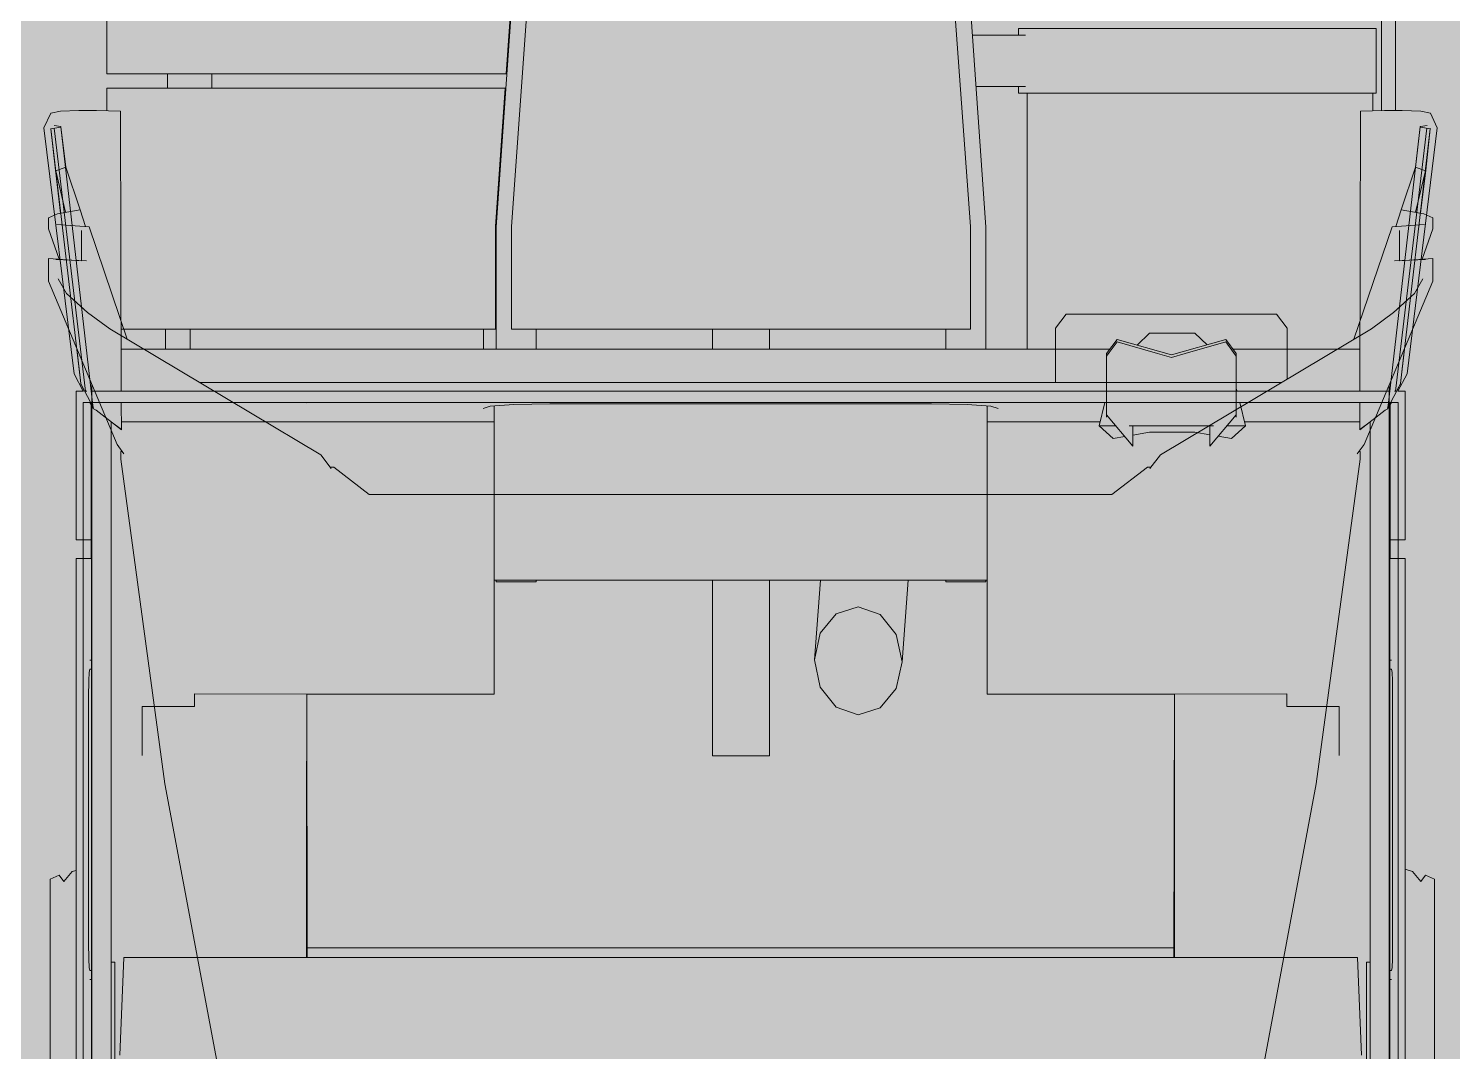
# Model space of a CAD drawing. Header units: millimetres. Extents: x 141848 to 1648660, y -821378 to -151356.
# Drawn here: x 156201 to 157566, y -258196 to -257215 of the extents above; entities that cross this region are included whole.
import ezdxf

# ---------------------------------------------------------------- set-up
doc = ezdxf.new("R2010")
doc.units = ezdxf.units.MM
doc.header["$MEASUREMENT"] = 0
doc.layers.add('Cars', color=7, linetype='Continuous')
doc.layers.add('Sols_ Dalles', color=7, linetype='Continuous')

# ---------------------------------------------------------------- blocks, each defined once
blk = doc.blocks.new('Dalle_11_1', base_point=(155145.6, -242190))
at = {"layer": 'Sols_ Dalles', "linetype": 'Continuous', "lineweight": 0, "true_color": 0x3b3937}
blk.add_hatch(color=250, dxfattribs=at).paths.add_polyline_path([(155145.6, -242190), (155145.6, -243090), (155145.6, -247965), (155145.6, -248865), (155145.6, -253965), (155145.6, -254865), (155145.6, -259740), (155145.6, -260640), (158435.6, -260640), (158435.6, -259740), (158435.6, -254865), (158435.6, -253965), (158435.6, -248865), (158435.6, -247965), (158435.6, -243090), (158435.6, -242190)])
blk = doc.blocks.new('tir daf01_2')
at = {"layer": 'Cars', "color": 7, "linetype": 'Continuous', "lineweight": 13}
for p, q in [((886.6, 1443.8), (913.3, 1443.8)), ((913.3, 1443.8), (941.3, 1443.8)), ((941.3, 1443.8), (969.3, 1443.8)), ((969.3, 1443.8), (996.1, 1443.8)), ((996.1, 1443.8), (1020.5, 1443.8)), ((1020.5, 1443.8), (1041.4, 1443.8)), ((1041.4, 1443.8), (1057.9, 1443.8)), ((1057.9, 1443.8), (1069.4, 1443.8)), ((1069.4, 1443.8), (1075.2, 1443.8)), ((1079.3, 1435.1), (1073.1, 1430.6)), ((1075.2, 1443.8), (1079.3, 1435.1)), ((1492.5, 1376.4), (1649.1, 1442.2)), ((1543.6, 1406.6), (1795.9, 1436.5)), ((1796.4, 1446.5), (1560.1, 1417.5)), ((1649.1, 1442.2), (1671, 1442.2)), ((1670, 1435.1), (1668.5, 1405.5)), ((1671, 1442.2), (1668.7, 1410.7)), ((1699.5, 1442.2), (1670.2, 1431.9)), ((1699.5, 1442.2), (1709.8, 1442.2)), ((1701.4, 1403.2), (1703.5, 1434.1)), ((1709.8, 1442.2), (1713.8, 1433.5)), ((1714.3, 1430.5), (1755.5, 1435.4)), ((1754.9, 1435.1), (1715.2, 1425.7)), ((1754.9, 1435.1), (1758.4, 1425.5)), ((1755.5, 1435.4), (1795.3, 1439.8)), ((1795.3, 1439.8), (1795.6, 1439.9)), ((1796.4, 1446.5), (1810.4, 1440.1)), ((1797.6, 1430.3), (1798.4, 1436.8)), ((1810.4, 1440.1), (1812.3, 1430.6)), ((1073.1, 1430.6), (1082.6, 1422.7)), ((1082.6, 1422.7), (1084.9, 1415.6)), ((1619, 1404.6), (1637.4, 1424.8)), ((1637.4, 1424.8), (1651.3, 1432.8)), ((1713.8, 1433.5), (1717.6, 1411.9)), ((1758.4, 1425.5), (1717.6, 1411.9)), ((1797.1, 1430.2), (1758.4, 1425.5)), ((1797.1, 1430.2), (1797.6, 1430.3)), ((1812.3, 1430.6), (1812.8, 1413)), ((882.2, 1415.6), (1383.1, 1415.6)), ((882.2, 1408.9), (1383.1, 1408.9)), ((1383.1, 1415.6), (1383.1, 1409)), ((1383.1, 1409), (1383.1, 1401)), ((1401.1, 1409), (1383.1, 1409)), ((1383.1, 1408.9), (1383.1, 1406.5)), ((1401.1, 1409), (1401.1, 1415.6)), ((1401.1, 1415.6), (1543.6, 1415.6)), ((1401.1, 1408.9), (1401.1, 1409)), ((1401.1, 1406.5), (1401.1, 1408.9)), ((1532.7, 1409), (1532.7, 1408.9)), ((1532.7, 1408.9), (1532.7, 1406.5)), ((1560.1, 1417.5), (1543.6, 1408.8)), ((1543.6, 1408.7), (1543.6, 1415.6)), ((1543.6, 1407.5), (1547.8, 1409.7)), ((1543.6, 1405.4), (1543.6, 1407.6)), ((1549.2, 1410.9), (1551, 1411.1)), ((1551, 1411.1), (1584.6, 1415.1)), ((1668.7, 1410.3), (1697.9, 1410.3)), ((1717.6, 1411.9), (1701.7, 1406.7)), ((1812.8, 1413), (1813, 1395.9)), ((882.2, 1400.4), (1549.6, 1400.4)), ((979, 1400.4), (979, 1402.5)), ((990.7, 1403.2), (987.6, 1402.5)), ((987.6, 1400.4), (987.6, 1402.5)), ((998.5, 1403.5), (990.7, 1403.2)), ((1014.3, 1403.6), (998.5, 1403.5)), ((1250.2, 1403.6), (1014.3, 1403.6)), ((1266, 1403.5), (1250.2, 1403.6)), ((1273.8, 1403.2), (1266, 1403.5)), ((1276.9, 1402.5), (1273.8, 1403.2)), ((1276.9, 1402.5), (1276.9, 1400.4)), ((1285.4, 1402.5), (1285.4, 1400.4)), ((1383.1, 1406.5), (1383.1, 1400.4)), ((1401.1, 1401.2), (1383.1, 1401.2)), ((1383.1, 1401), (1401.1, 1401)), ((1401.1, 1400.4), (1401.1, 1406.5)), ((1530.5, 1401.2), (1401.1, 1401.2)), ((1401.1, 1401), (1401.1, 1401.2)), ((1401.1, 1400.9), (1401.1, 1401)), ((1506.6, 1372.3), (1525.3, 1396.4)), ((1525.3, 1396.4), (1526.5, 1399)), ((1528.7, 1400.1), (1526.5, 1399)), ((1527.3, 1399.2), (1532.7, 1402.5)), ((1532.7, 1402.5), (1527.3, 1399.2)), ((1527.3, 1399.2), (1527.3, 1398.9)), ((1532.5, 1257.2), (1532.7, 1395.4)), ((1532.7, 1406.5), (1532.7, 1400.4)), ((1532.7, 1400.3), (1532.7, 1401.8)), ((1532.7, 1395.4), (1532.7, 1399.8)), ((1532.7, 1390.2), (1532.7, 1399.8)), ((1543.6, 1194.3), (1543.6, 1401)), ((1593.5, 1366.6), (1701.4, 1403.2)), ((1603.5, 1383.4), (1619, 1404.6)), ((1813, 1395.9), (1812.4, 1372.9)), ((1812.8, 1406.3), (2239.4, 1406.3)), ((1812.9, 1392.9), (2239.4, 1392.9)), ((882.3, 1382.1), (1010.8, 1382.1)), ((995.7, 1378.6), (995.7, 1382.1)), ((1010.8, 1382.1), (1068.2, 1382.1)), ((1068.2, 1382.1), (1133.3, 1382.1)), ((1133.3, 1382.1), (1183.4, 1382.1)), ((1183.4, 1382.1), (1514.1, 1382.1)), ((1482.6, 1181), (1603.5, 1383.4)), ((1506.7, 1372.3), (1514.1, 1382.1)), ((1514.1, 1382.1), (1514.1, 1381.9)), ((1829.4, 1384.6), (1812.7, 1384.6)), ((1829.4, 1381.3), (1829.4, 1388)), ((1891.6, 1388), (1829.4, 1388)), ((1829.4, 1367.1), (1829.4, 1381.3)), ((1891.6, 1388), (1891.6, 1381.3)), ((1891.6, 1381.3), (1891.6, 1367.1)), ((990.3, 1378.6), (888.8, 1378.6)), ((995.7, 1378.6), (990.3, 1378.6)), ((1000.1, 1356.1), (1000.1, 1369.9)), ((1166.8, 1330.5), (1478.5, 1372.7)), ((1478.5, 1372.7), (1485.6, 1372.7)), ((1483.5, 1369.8), (1492.5, 1376.4)), ((1485.6, 1372.7), (1485.6, 1371.3)), ((1506.6, 1372.3), (1506.7, 1372.3)), ((1532.7, 1372.3), (1506.6, 1372.3)), ((1514.1, 1372.3), (1514.1, 1261.7)), ((1812.4, 1372.9), (1543.6, 1372.3)), ((1583.9, 1372.4), (1583.9, 1250.6)), ((1829.4, 1330.9), (1829.4, 1367.1)), ((1891.6, 1367.1), (1891.6, 1330.9)), ((1000.1, 913.6), (1000.1, 1356.1)), ((1241.1, 1352.4), (1193.9, 1352.4)), ((1241.1, 1352.4), (1241.1, 1302.1)), ((836.1, 1268.6), (1166.8, 1330.5)), ((1829.4, 1102.3), (1829.4, 1330.9)), ((1891.6, 1330.9), (1891.6, 1102.3)), ((1253.1, 1302.1), (1241.1, 1302.1)), ((1253.1, 1302.1), (1252.9, 1194.5)), ((1555.3, 1302.7), (1594.9, 1302.7)), ((1594.9, 1302.7), (1599.5, 1302.7)), ((1599.5, 1302.7), (1604.1, 1302.7)), ((1617.6, 1292.5), (1604.1, 1302.7)), ((1551.8, 1296.8), (1551.8, 778.5)), ((1617.6, 1292.5), (1617.6, 1191.5)), ((1510.4, 1262.5), (1498.3, 1249.1)), ((1510.4, 1244.9), (1510.4, 1262.5)), ((1510.4, 1262.5), (1532.6, 1257.1)), ((1521, 1253.8), (1490.8, 1228.3)), ((1498.3, 1249.1), (1500.4, 1236.4)), ((1518.7, 1253.8), (1521, 1253.8)), ((1533.6, 1253.8), (1532.9, 1253.8)), ((1543.6, 1254.5), (1546.2, 1253.8)), ((1579.6, 1253.8), (1577.2, 1253.8)), ((1593.1, 1243.7), (1578.4, 1191.5)), ((1579.6, 1253.8), (1593.1, 1243.7)), ((1510.4, 1151.2), (1510.4, 1231.8)), ((1490.8, 1228.3), (1510.4, 1228.3)), ((1501.8, 1228.3), (1504.2, 1214.1)), ((1599.3, 1214.1), (1588, 1225.7)), ((1504.2, 1214.1), (1504.2, 1170.7)), ((1532.7, 1210.4), (1532.7, 1194.3)), ((1599.3, 1170.7), (1599.3, 1214.1)), ((1010.8, 1194.6), (1000.1, 1194.6)), ((1193.3, 1194.5), (1000.1, 1194.5)), ((1252.9, 1194.4), (1000.1, 1194)), ((1009.4, 1194), (1009.4, 362.9)), ((1068.2, 1194.6), (1010.8, 1194.6)), ((1183.4, 1194.6), (1068.2, 1194.6)), ((1193.9, 1194.5), (1183.4, 1194.6)), ((1227.2, 1194.5), (1193.9, 1194.5)), ((1252.9, 1194.5), (1227.2, 1194.5)), ((1227.2, 1194.5), (1227.2, 1194.5)), ((1252.9, 1194.5), (1252.8, 1014.8)), ((1532.7, 1194.3), (1532.7, 1178.1)), ((1543.6, 1045.6), (1543.6, 1194.3)), ((1578.4, 1191.5), (1593.1, 1139.4)), ((1617.6, 1191.5), (1617.6, 1090.5)), ((1469.4, 1171), (1482.6, 1181)), ((1470.7, 1168.6), (1444.3, 1134.6)), ((1470.7, 1168.6), (1470.7, 1172)), ((1504.2, 1170.7), (1501.5, 1154.7)), ((1587.7, 1158.6), (1599.3, 1170.7)), ((1490.8, 1154.7), (1521, 1129.2)), ((1510.4, 1154.7), (1490.8, 1154.7)), ((1444.3, 1134.6), (1444.5, 778.5)), ((1500.2, 1146.8), (1498.3, 1135.6)), ((1498.3, 1135.6), (1510.4, 1122.2)), ((1510.4, 1122.2), (1510.4, 1138.2)), ((1593.1, 1139.4), (1579.6, 1129.2)), ((1532.6, 1127.6), (1510.4, 1122.2)), ((1514.1, 1123.1), (1514.1, 1025.4)), ((1521, 1129.2), (1518.7, 1129.2)), ((1532.9, 1129.2), (1533.6, 1129.2)), ((1577.2, 1129.2), (1579.6, 1129.2)), ((1583.9, 1132.5), (1583.9, 981.7)), ((1829.4, 1066), (1829.4, 1102.3)), ((1891.6, 1102.3), (1891.6, 1066)), ((1551.8, 1080.4), (1594.9, 1080.4)), ((1594.9, 1080.4), (1599.5, 1080.4)), ((1599.5, 1080.4), (1604.1, 1080.4)), ((1604.1, 1080.4), (1617.6, 1090.5)), ((1829.4, 1051.8), (1829.4, 1066)), ((1891.6, 1066), (1891.6, 1051.8)), ((1532.7, 1045.6), (1532.7, 1053.6)), ((1829.4, 1053.4), (1583.9, 1053.4)), ((1829.4, 1045.1), (1829.4, 1051.8)), ((1835.9, 1004.1), (1835.9, 1051.6)), ((1885.3, 1051.6), (1885.3, 1000.6)), ((1891.6, 1051.8), (1891.6, 1045.1)), ((1532.7, 1050.2), (1532.7, 1045.6)), ((1532.7, 1045.6), (1532.7, 1048.2)), ((1532.7, 1037.8), (1532.7, 1045.6)), ((1532.7, 1045.6), (1532.7, 1041.2)), ((1532.7, 1043.1), (1532.7, 1045.6)), ((1543.6, 778.5), (1543.6, 1045.6)), ((1835.9, 1045.1), (1829.4, 1045.1)), ((1891.6, 1045.1), (1885.3, 1045.1)), ((1514.1, 1025.4), (1514.1, 1014.8)), ((1529.3, 1018.5), (1527, 1025.4)), ((1252.8, 1014.8), (1362.2, 1014.8)), ((1360.7, 975.3), (1360.7, 1013.7)), ((1360.7, 1013.7), (1362.2, 1013.7)), ((1362.2, 1014.8), (1362.2, 1008.8)), ((1362.2, 1014.8), (1529.6, 1014.8)), ((1362.2, 1008.8), (1362.2, 1014.8)), ((1362.2, 1008.8), (1362.2, 1014.8)), ((1530.8, 995.8), (1529.3, 1018.5)), ((1583.9, 1013.7), (1700.8, 1013.7)), ((1700.8, 1013.7), (2202.8, 978.2)), ((1362.2, 1008.8), (1362.2, 990.6)), ((1603, 778.8), (1603, 998.8)), ((1603, 998.8), (1701.6, 998.8)), ((1701.6, 998.8), (2032.1, 975)), ((1362.2, 990.6), (1362.2, 960.4)), ((1531.3, 961.4), (1530.8, 995.8)), ((1362.2, 975.3), (1360.7, 975.3)), ((1583.9, 981.7), (1583.9, 778.8)), ((1603, 975.3), (1583.9, 975.3)), ((1362.2, 960.4), (1362.2, 778.5)), ((1531.3, 778.5), (1531.3, 961.4)), ((1284, 933.3), (1258.2, 927.7)), ((1362.2, 939.2), (1284, 933.3)), ((1310, 927.7), (1284, 933.3)), ((1258.2, 927.7), (1239.6, 912.3)), ((1329.3, 912.3), (1310, 927.7)), ((1239.6, 912.3), (1233, 891.2)), ((1336.6, 891.2), (1329.3, 912.3)), ((1233, 891.2), (1240.4, 870.2)), ((1330.1, 870.2), (1336.6, 891.2)), ((1240.4, 870.2), (1259.7, 854.8)), ((1311.5, 854.8), (1330.1, 870.2)), ((1285.7, 849.2), (1259.7, 854.8)), ((1362.2, 855), (1285.7, 849.2)), ((1285.7, 849.2), (1311.5, 854.8)), ((1193.7, 797.1), (1193.7, 806.1)), ((1193.7, 806.1), (1362.2, 806.1)), ((1532.7, 778.5), (1532.7, 814)), ((1583.9, 806.1), (1603, 806.1)), ((1193.7, 778.8), (1193.7, 797.1)), ((1193.7, 760.5), (1193.7, 778.8)), ((1362.2, 778.5), (1362.2, 596.5)), ((1444.5, 778.5), (1444.3, 422.3)), ((1531.3, 595.5), (1531.3, 778.5)), ((1532.7, 742.9), (1532.7, 778.5)), ((1543.6, 511.3), (1543.6, 778.5)), ((1551.8, 778.5), (1551.8, 260.1)), ((1583.9, 778.8), (1583.9, 576)), ((1603, 558.8), (1603, 778.8)), ((1193.7, 751.6), (1193.7, 760.5)), ((1362.2, 751.6), (1193.7, 751.6)), ((1603, 751.6), (1583.9, 751.6)), ((1000.1, 643.3), (1000.1, 200.9)), ((1362.2, 596.5), (1362.2, 566.3)), ((1530.8, 561.1), (1531.3, 595.5)), ((1360.7, 544), (1360.7, 582.4)), ((1360.7, 582.4), (1362.2, 582.4)), ((1583.9, 582.4), (1603, 582.4)), ((1583.9, 576), (1583.9, 373.3)), ((2202.8, 579.5), (1700.8, 544)), ((2032.1, 582.6), (1701.6, 558.8)), ((2273.2, 583.8), (1848.1, 553.7)), ((1362.2, 566.3), (1362.2, 548.2)), ((1529.3, 538.4), (1530.8, 561.1)), ((1362.2, 548.2), (1362.2, 542.1)), ((1362.2, 542.1), (1362.2, 548.2)), ((1362.2, 542.1), (1362.2, 548.2)), ((1701.6, 558.8), (1603, 558.8)), ((1701.6, 543.5), (1834.2, 552.8)), ((1834.2, 364.9), (1834.2, 552.8)), ((1848.1, 553.7), (1848.1, 364.9)), ((1252.8, 542.1), (1252.9, 362.4)), ((1362.2, 542.1), (1252.8, 542.1)), ((1362.2, 544), (1360.7, 544)), ((1529.6, 542.1), (1362.2, 542.1)), ((1514.1, 542.1), (1514.1, 531.5)), ((1527, 531.5), (1529.3, 538.4)), ((1700.8, 544), (1583.9, 544)), ((1603, 364.9), (1603, 543.5)), ((1603, 543.5), (1701.6, 543.5)), ((1514.1, 531.5), (1514.1, 362.6)), ((1532.7, 511.3), (1532.7, 519.1)), ((1583.9, 531.8), (1585.4, 531.8)), ((1585.4, 531.8), (1603, 531.8)), ((1532.7, 511.3), (1532.7, 515.7)), ((1532.7, 513.8), (1532.7, 511.3)), ((1532.7, 508.7), (1532.7, 511.3)), ((1532.7, 503.3), (1532.7, 511.3)), ((1532.7, 511.3), (1532.7, 506.8)), ((1543.6, 362.6), (1543.6, 511.3)), ((1444.3, 422.3), (1470.7, 388.3)), ((1482.6, 375.9), (1469.4, 385.9)), ((1470.7, 384.9), (1470.7, 388.3)), ((1603.5, 173.5), (1482.6, 375.9)), ((1532.7, 378.8), (1532.7, 362.6)), ((1583.9, 373.3), (1583.9, 184.5)), ((1000.1, 362.9), (1252.9, 362.6)), ((1000.1, 362.4), (1193.3, 362.4)), ((1010.8, 362.3), (1000.1, 362.3)), ((1068.2, 362.3), (1010.8, 362.3)), ((1183.4, 362.3), (1068.2, 362.3)), ((1193.9, 362.4), (1183.4, 362.3)), ((1227.2, 362.4), (1193.9, 362.4)), ((1252.9, 362.4), (1227.2, 362.4)), ((1252.9, 362.4), (1253.1, 254.8)), ((1514.1, 362.6), (1514.1, 184.6)), ((1532.7, 161.6), (1532.4, 362.6)), ((1532.7, 362.6), (1532.7, 346.6)), ((1543.6, 155.9), (1543.6, 362.6)), ((1603, 184.4), (1603, 364.9)), ((1834.2, 170.7), (1834.2, 364.9)), ((1848.1, 364.9), (1848.1, 170.7)), ((836.1, 288.3), (1166.8, 226.4)), ((1834.2, 271.5), (1848.1, 271.5)), ((1241.1, 254.8), (1241.1, 204.5)), ((1241.1, 254.8), (1253.1, 254.8)), ((1587, 250.6), (1583.9, 250.6)), ((1603, 250.6), (1587, 250.6)), ((1166.8, 226.4), (1478.5, 184.2)), ((1583.9, 227.1), (1603, 227.1)), ((1834.2, 228.8), (1848.1, 228.8)), ((1000.1, 200.9), (1000.1, 187)), ((1193.9, 204.5), (1241.1, 204.5)), ((888.8, 178.4), (990.3, 178.4)), ((990.3, 178.4), (995.7, 178.4)), ((995.7, 174.8), (995.7, 178.4)), ((1478.5, 184.2), (1485.6, 184.2)), ((1492.5, 180.6), (1483.5, 187.2)), ((1485.6, 185.6), (1485.6, 184.2)), ((1649.1, 114.7), (1492.5, 180.6)), ((1506.6, 184.7), (1525.3, 160.5)), ((1506.7, 184.7), (1506.6, 184.7)), ((1506.6, 184.7), (1532.7, 184.6)), ((1514.1, 174.8), (1506.7, 184.7)), ((1543.6, 184.6), (1812.4, 184)), ((1701.4, 153.7), (1593.5, 190.3)), ((1812.4, 184), (1813, 161)), ((1010.8, 174.8), (882.3, 174.8)), ((1068.2, 174.8), (1010.8, 174.8)), ((1133.3, 174.8), (1068.2, 174.8)), ((1183.4, 174.8), (1133.3, 174.8)), ((1514.1, 174.8), (1183.4, 174.8)), ((1514.1, 175), (1514.1, 174.8)), ((1532.7, 157.1), (1532.7, 166.8)), ((1619, 152.3), (1603.5, 173.5)), ((1834.2, 170.7), (1812.7, 170.7)), ((1848.1, 170.7), (2273.2, 170.7)), ((1549.6, 156.5), (882.2, 156.5)), ((979, 154.4), (979, 156.5)), ((987.6, 154.5), (987.6, 156.5)), ((987.6, 154.5), (990.7, 153.8)), ((990.7, 153.8), (998.5, 153.4)), ((998.5, 153.4), (1014.3, 153.3)), ((1014.3, 153.3), (1250.2, 153.3)), ((1250.2, 153.3), (1266, 153.4)), ((1266, 153.4), (1273.8, 153.8)), ((1273.8, 153.8), (1276.9, 154.5)), ((1276.9, 156.5), (1276.9, 154.5)), ((1285.4, 156.5), (1285.4, 154.4)), ((1383.1, 156.5), (1383.1, 150.5)), ((1383.1, 155.9), (1383.1, 148)), ((1401.1, 155.9), (1383.1, 155.9)), ((1401.1, 155.7), (1383.1, 155.7)), ((1383.1, 150.5), (1383.1, 148.1)), ((1401.1, 150.5), (1401.1, 156.5)), ((1401.1, 156), (1401.1, 155.9)), ((1401.1, 155.9), (1401.1, 155.7)), ((1530.5, 155.7), (1401.1, 155.7)), ((1401.1, 148.1), (1401.1, 150.5)), ((1525.3, 160.5), (1526.5, 157.9)), ((1526.5, 157.9), (1528.7, 156.9)), ((1527.3, 157.8), (1527.3, 158.1)), ((1532.7, 154.4), (1527.3, 157.8)), ((1527.3, 157.7), (1532.7, 154.4)), ((1532.7, 157.1), (1532.7, 161.6)), ((1532.7, 155.1), (1532.7, 156.6)), ((1532.7, 156.5), (1532.7, 150.5)), ((1532.7, 150.5), (1532.7, 148.1)), ((1543.6, 149.3), (1543.6, 151.5)), ((1795.9, 120.4), (1543.6, 150.4)), ((1637.4, 132.1), (1619, 152.3)), ((1668.5, 151.4), (1670, 121.8)), ((1703.5, 122.8), (1701.4, 153.7)), ((1717.6, 145.1), (1701.7, 150.2)), ((1813, 161), (1812.8, 143.9)), ((1383.1, 148.1), (882.2, 148.1)), ((1383.1, 141.4), (882.2, 141.4)), ((1082.6, 137.5), (1073.1, 129.6)), ((1083.8, 141.4), (1082.6, 137.5)), ((1383.1, 148), (1383.1, 141.4)), ((1383.1, 148), (1401.1, 148)), ((1401.1, 148), (1401.1, 148.1)), ((1401.1, 141.4), (1401.1, 148)), ((1543.6, 141.4), (1401.1, 141.4)), ((1532.7, 148.1), (1532.7, 148)), ((1543.6, 149.4), (1547.8, 147.2)), ((1543.6, 141.4), (1543.6, 148.3)), ((1543.6, 148.1), (1560.1, 139.4)), ((1549.2, 146.1), (1551, 145.9)), ((1551, 145.9), (1584.6, 141.9)), ((1560.1, 139.4), (1796.4, 110.4)), ((1668.7, 146.6), (1697.9, 146.6)), ((1671, 114.7), (1668.7, 146.2)), ((1717.6, 145.1), (1713.8, 123.4)), ((1758.4, 131.4), (1717.6, 145.1)), ((1812.8, 143.9), (1812.3, 126.3)), ((1073.1, 129.6), (1079.3, 125.1)), ((1079.3, 125.1), (1075.2, 116.4)), ((1651.3, 124.1), (1637.4, 132.1)), ((1699.5, 114.7), (1670.2, 125)), ((1713.8, 123.4), (1709.8, 114.7)), ((1714.3, 126.4), (1755.5, 121.5)), ((1754.9, 121.8), (1715.2, 131.2)), ((1758.4, 131.4), (1754.9, 121.8)), ((1797.1, 126.7), (1758.4, 131.4)), ((1797.6, 126.6), (1797.1, 126.7)), ((1798.4, 120.1), (1797.6, 126.6)), ((1812.3, 126.3), (1810.4, 116.9)), ((913.3, 116.4), (886.6, 116.4)), ((941.3, 116.4), (913.3, 116.4)), ((969.3, 116.4), (941.3, 116.4)), ((996.1, 116.4), (969.3, 116.4)), ((1020.5, 116.4), (996.1, 116.4)), ((1041.4, 116.4), (1020.5, 116.4)), ((1043.1, 116.4), (1041.4, 116.4)), ((1057.9, 116.4), (1041.4, 116.4)), ((1043.1, 116.4), (1041.4, 116.4)), ((1069.4, 116.4), (1057.9, 116.4)), ((1075.2, 116.4), (1069.4, 116.4)), ((1671, 114.7), (1649.1, 114.7)), ((1709.8, 114.7), (1699.5, 114.7)), ((1755.5, 121.5), (1795.3, 117.1)), ((1795.3, 117.1), (1795.6, 117.1)), ((1796.4, 110.4), (1810.4, 116.9))]:
    blk.add_line(p, q, dxfattribs=at)
at = {"layer": 'Cars', "color": 7, "linetype": 'Continuous', "lineweight": 5}
for p, q in [((1795.3, 1439.8), (1551, 1411.1)), ((1797, 1430.4), (1795.3, 1439.8)), ((1530, 1399.5), (1797.1, 1430.2)), ((1797.1, 1430.2), (1797, 1430.4)), ((1401.1, 1408.9), (1401.1, 1401.2)), ((1406.3, 1408.9), (1401.1, 1408.9)), ((1532.7, 1408.9), (1406.3, 1408.9)), ((1549.2, 1410.6), (1527.5, 1399)), ((1532.7, 1400.3), (1532.7, 1408.9)), ((1551, 1411.1), (1549.2, 1410.6)), ((1078.6, 1400.9), (882.2, 1400.9)), ((1383.1, 1400.9), (1078.6, 1400.9)), ((1390.2, 1400.9), (1383.1, 1400.9)), ((1401.1, 1400.9), (1390.2, 1400.9)), ((1401.1, 1401.2), (1401.1, 1400.9)), ((1527.3, 1398.9), (1530, 1399.5)), ((1527.5, 1399), (1527.3, 1398.9)), ((1532.7, 1395.4), (1532.7, 1400.3)), ((1532.7, 1390.2), (1532.7, 1395.4)), ((1532.7, 1210.4), (1532.7, 1390.2)), ((906.6, 1373.7), (1000.1, 1369.9)), ((1000.1, 1369.9), (1000.1, 913.6)), ((1533.6, 1253.8), (1518.7, 1253.8)), ((1577.2, 1253.8), (1533.6, 1253.8)), ((1580.7, 1251.2), (1577.2, 1253.8)), ((1579.8, 1204.8), (1590.8, 1243.7)), ((1590.8, 1243.7), (1580.7, 1251.2)), ((1532.7, 1194.3), (1532.7, 1210.4)), ((1576, 1191.5), (1579.8, 1204.8)), ((1532.7, 1178.1), (1532.7, 1194.3)), ((1579.8, 1178.3), (1576, 1191.5)), ((1532.7, 1053.6), (1532.7, 1178.1)), ((1590.8, 1139.4), (1579.8, 1178.3)), ((1580.7, 1131.8), (1590.8, 1139.4)), ((1518.7, 1129.2), (1533.6, 1129.2)), ((1533.6, 1129.2), (1577.2, 1129.2)), ((1577.2, 1129.2), (1580.7, 1131.8)), ((1532.7, 1050.2), (1532.7, 1053.6)), ((1532.7, 1048.2), (1532.7, 1050.2)), ((1532.7, 1045.6), (1532.7, 1048.2)), ((1532.7, 1043.1), (1532.7, 1045.6)), ((1532.7, 1041.2), (1532.7, 1043.1)), ((1532.7, 1037.8), (1532.7, 1041.2)), ((1532.7, 814), (1532.7, 1037.8)), ((1000.1, 913.6), (1000.1, 778.5)), ((1532.7, 778.5), (1532.7, 814)), ((1000.1, 778.5), (1000.1, 643.3)), ((1532.7, 742.9), (1532.7, 778.5)), ((1532.7, 519.1), (1532.7, 742.9)), ((1000.1, 643.3), (1000.1, 187)), ((1532.7, 515.7), (1532.7, 519.1)), ((1532.7, 513.8), (1532.7, 515.7)), ((1532.7, 511.3), (1532.7, 513.8)), ((1532.7, 508.7), (1532.7, 511.3)), ((1532.7, 506.8), (1532.7, 508.7)), ((1532.7, 503.3), (1532.7, 506.8)), ((1532.7, 378.8), (1532.7, 503.3)), ((1532.7, 362.6), (1532.7, 378.8)), ((1532.7, 346.6), (1532.7, 362.6)), ((1532.7, 166.8), (1532.7, 346.6)), ((1000.1, 187), (906.6, 183.2)), ((1532.7, 161.6), (1532.7, 166.8)), ((882.2, 156), (1078.6, 156)), ((1078.6, 156), (1383.1, 156)), ((1383.1, 156), (1390.2, 156)), ((1390.2, 156), (1401.1, 156)), ((1401.1, 156), (1401.1, 155.7)), ((1401.1, 155.7), (1401.1, 148.1)), ((1527.3, 158.1), (1527.5, 157.9)), ((1530, 157.4), (1527.3, 158.1)), ((1527.5, 157.9), (1549.2, 146.3)), ((1797.1, 126.7), (1530, 157.4)), ((1532.7, 156.6), (1532.7, 161.6)), ((1532.7, 148.1), (1532.7, 156.6)), ((1401.1, 148.1), (1406.3, 148.1)), ((1406.3, 148.1), (1532.7, 148.1)), ((1549.2, 146.3), (1551, 145.9)), ((1551, 145.9), (1795.3, 117.1)), ((1795.3, 117.1), (1797, 126.5)), ((1797, 126.5), (1797.1, 126.7))]:
    blk.add_line(p, q, dxfattribs=at)

msp = doc.modelspace()

# ---------------------------------------------------------------- block references
at = {"layer": 'Cars', "color": 7, "linetype": 'Continuous', "lineweight": 20, "xscale": -1, "zscale": 1000, "rotation": 270}
msp.add_blockref('tir daf01_2', (156105.23, -259106.459), dxfattribs=at)
at = {"layer": 'Sols_ Dalles', "color": 250, "linetype": 'Continuous', "lineweight": 5, "true_color": 0x1f1f1f}
msp.add_blockref('Dalle_11_1', (155145.584, -242189.974), dxfattribs=at)

doc.saveas('drawing.dxf')
